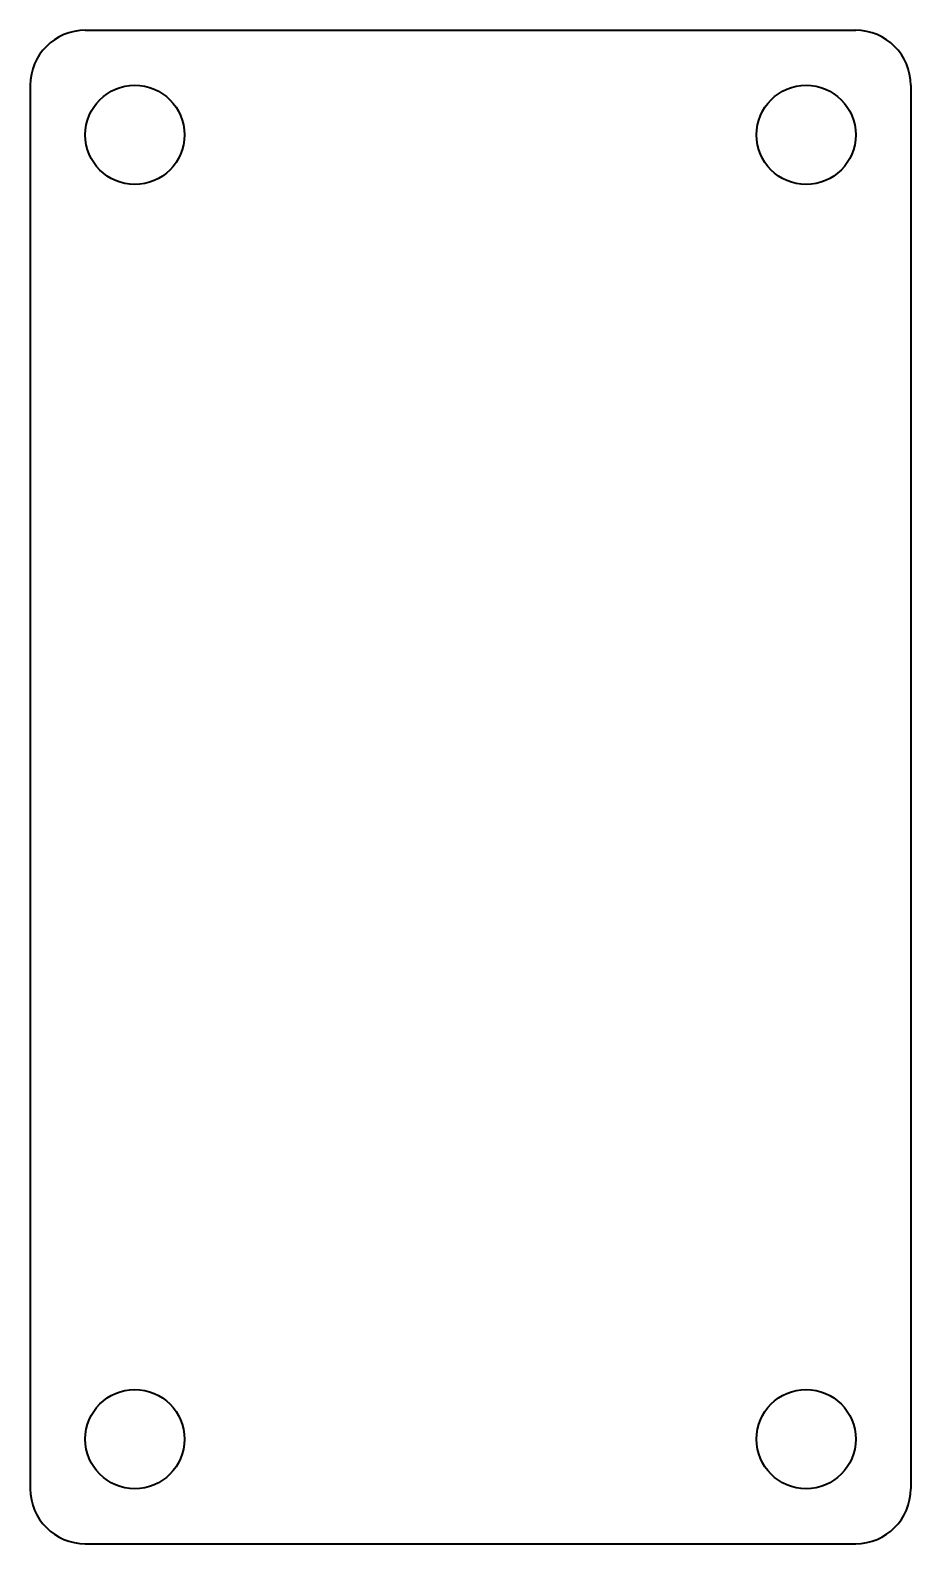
# Model space of a CAD drawing. Header units: millimetres. Extents: x -16 to 16, y -27.5 to 27.5.
import ezdxf

# ---------------------------------------------------------------- set-up
doc = ezdxf.new("R2010")
doc.units = ezdxf.units.MM
doc.layers.add('ModelSketch_Visible', color=7, linetype='Continuous', lineweight=40)

msp = doc.modelspace()

# ---------------------------------------------------------------- linework, layer by layer
at = {"layer": 'ModelSketch_Visible'}
for p, q in [((-14, 27.5), (14, 27.5)), ((-16, 25.5), (-16, -25.5)), ((16, 25.5), (16, -25.5)), ((-14, -27.5), (14, -27.5))]:
    msp.add_line(p, q, dxfattribs=at)
for centre in [(-12.197, 23.697), (12.197, 23.697), (-12.197, -23.697), (12.197, -23.697)]:
    msp.add_circle(centre, 1.803, dxfattribs=at)
for centre, start, end in [((14, 25.5), 0, 90), ((-14, 25.5), 90, 180), ((-14, -25.5), 180, 270), ((14, -25.5), 270, 0)]:
    msp.add_arc(centre, 2, start, end, dxfattribs=at)

doc.saveas('drawing.dxf')
